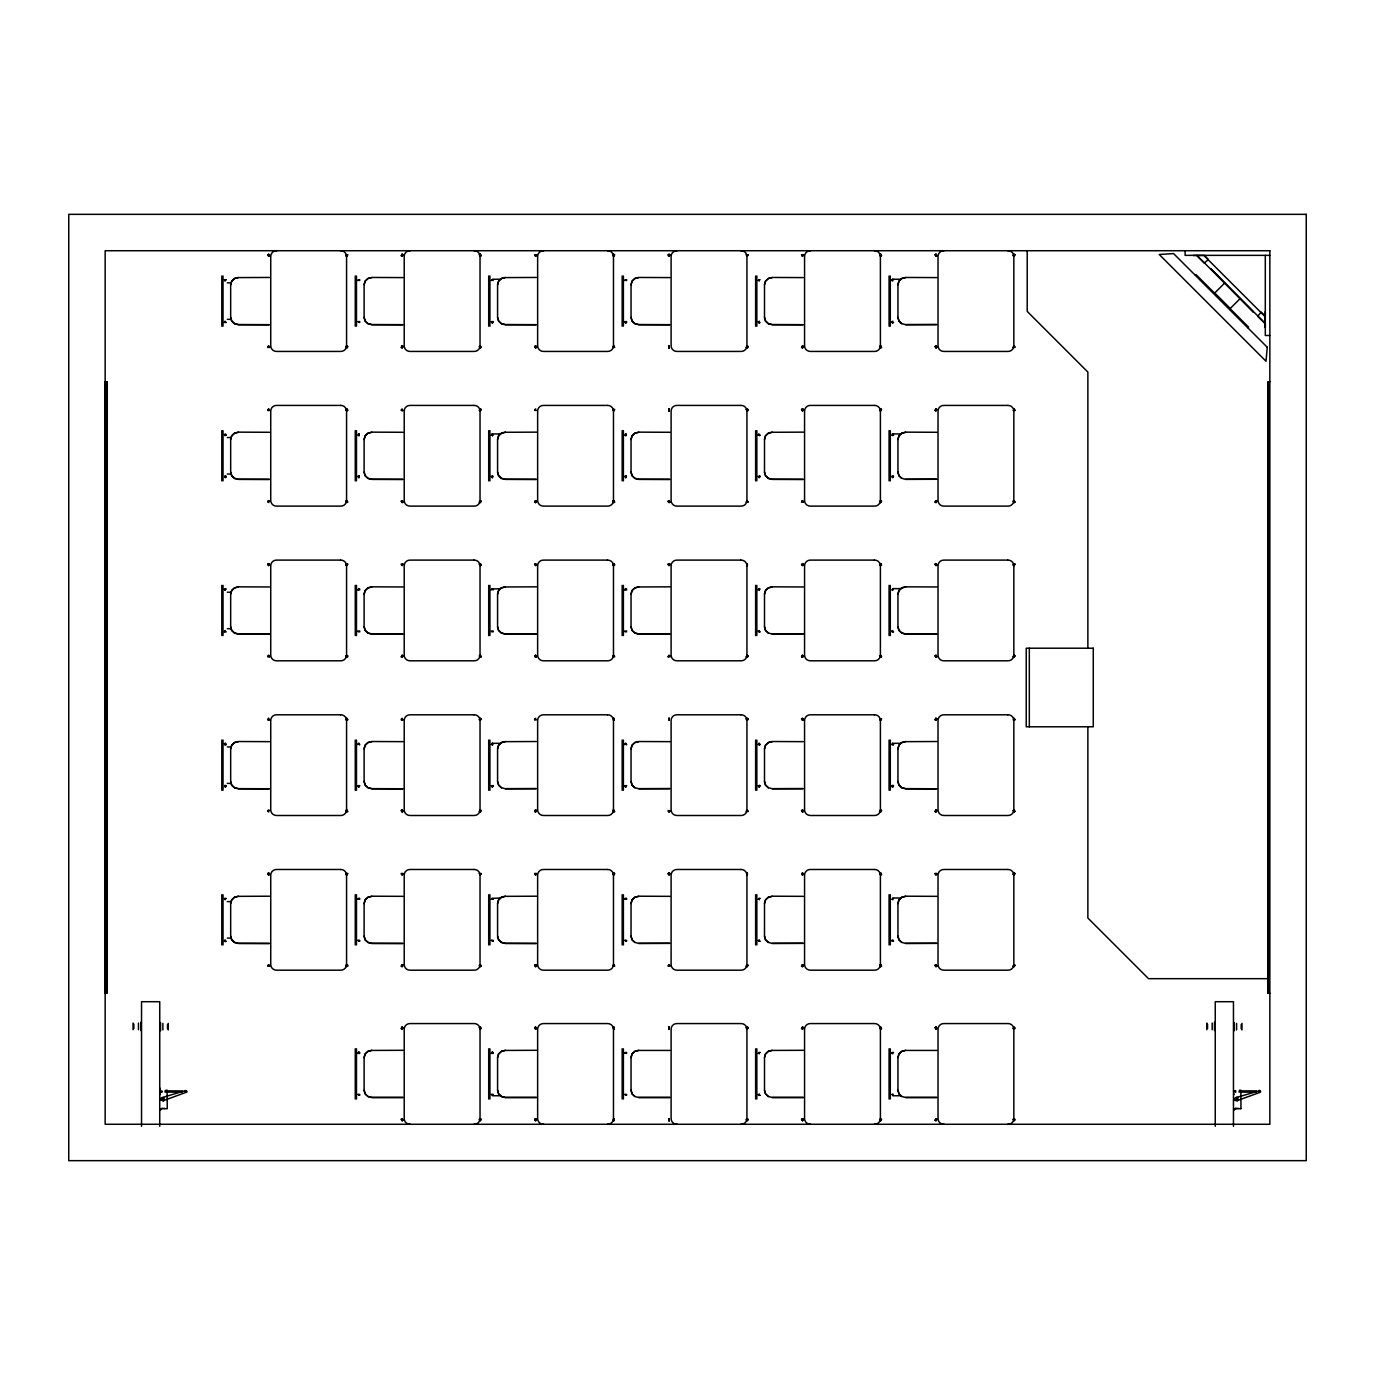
<?xml version="1.0" encoding="UTF-8"?>
<svg xmlns="http://www.w3.org/2000/svg" width="1375" height="1375" viewBox="0 0 1375 1375"><rect width="100%" height="100%" fill="white"/><g stroke="black" fill="none" stroke-linecap="round" stroke-linejoin="round"><path stroke-width="1.5" d="M106.528 992.148L106.528 382.852M106.855 992.148L106.855 382.852M107.267 381.769L107.267 993.231L105.153 993.231L105.153 381.769L107.267 381.769L107.164 992.148L106.202 992.148M1193.156 255.458L1196.748 255.458L1204.242 263.072L1208.402 259.531L1204.448 255.458M1265.292 323.881L1265.292 327.353L1265.292 323.881L1257.678 316.267L1261.219 312.108L1265.292 316.181L1265.292 311.558M1269.847 993.231L1267.733 993.231L1267.733 381.769L1269.847 381.769M1268.145 992.148L1268.145 382.852M1268.472 992.148L1268.472 382.852M1259.122 1090.427C1260.256 1090.392 1260.978 1094.156 1259.758 1090.513C1256.544 1093.933 1263.247 1090.375 1258.692 1091.08M186.588 1092.18C183.391 1089.584 188.478 1093.108 184.972 1091.08M1260.377 1092.025L1260.188 1090.787M161.064 1098.075C166.633 1095.136 163.281 1105.397 162.697 1097.989M162.834 1100.722C163.934 1098.281 158.641 1098.814 162.731 1100.55M186.794 1091.698L186.484 1090.77L186.175 1092.455M1236.4 1097.989C1236.606 1105.689 1240.68 1095.016 1235.162 1097.903M1260.428 1091.956L1260.463 1091.2M1234.458 1091.269C1236.039 1094.534 1236.503 1089.017 1234.613 1091.08M230.673 284.78L231.705 281.188L234.523 278.558L238.391 277.595L269.5 277.458M230.673 439.467L231.705 435.875L234.523 433.245L238.391 432.283M230.673 594.155L231.705 590.562L234.523 587.933L238.391 586.97M364.117 284.78L365.166 281.188L367.984 278.558L371.852 277.595M230.673 748.842L231.705 745.25L234.523 742.62L238.391 741.658M364.117 439.467L365.166 435.875L367.984 433.245L371.852 432.283M230.673 903.53L231.705 899.938L234.523 897.308L238.391 896.345L269.5 896.208M364.117 594.155L365.166 590.562L367.984 587.933L371.852 586.97M497.578 284.78L498.609 281.188L501.445 278.558L505.295 277.595L536.405 277.458M364.117 748.842L365.166 745.25L367.984 742.62L371.852 741.658M497.578 439.467L498.609 435.875L501.445 433.245L505.295 432.283L536.405 432.145M364.117 903.53L365.166 899.938L367.984 897.308L371.852 896.345M364.117 1057.616L365.166 1054.023L367.984 1051.394L371.852 1050.431L402.944 1050.294M497.578 594.155L498.609 590.562L501.445 587.933L505.295 586.97L536.405 586.833M497.578 748.842L498.609 745.25L501.445 742.62L505.295 741.658L536.405 741.52M631.039 284.78L632.07 281.188L634.889 278.558L638.756 277.595M631.039 439.467L632.07 435.875L634.889 433.245L638.756 432.283M497.578 903.53L498.609 899.938L501.445 897.308L505.295 896.345L536.405 896.208M497.578 1057.616L498.609 1054.023L501.445 1051.394L505.295 1050.431L536.405 1050.294M631.039 594.155L632.07 590.562L634.889 587.933L638.756 586.97L669.866 586.833M764.5 284.78L765.531 281.188L768.35 278.558L772.217 277.595M631.039 748.842L632.07 745.25L634.889 742.62L638.756 741.658M764.5 439.467L765.531 435.875L768.35 433.245L772.217 432.283L803.309 432.145M631.039 903.53L632.07 899.938L634.889 897.308L638.756 896.345M631.039 1057.616L632.07 1054.023L634.889 1051.394L638.756 1050.431L669.866 1050.431M764.5 594.155L765.531 590.562L768.35 587.933L772.217 586.97M897.944 284.78L898.975 281.188L901.811 278.558L905.661 277.595M764.5 748.842L765.531 745.25L768.35 742.62L772.217 741.658M897.944 439.467L898.975 435.875L901.811 433.245L905.661 432.283M764.5 903.53L765.531 899.938L768.35 897.308L772.217 896.345M764.5 1057.616L765.531 1054.023L768.35 1051.394L772.217 1050.431L803.309 1050.294M897.944 594.155L898.975 590.562L901.811 587.933L905.661 586.97M897.944 748.842L898.975 745.25L901.811 742.62L905.661 741.658L936.77 741.52M897.944 903.53L898.975 899.938L901.811 897.308L905.661 896.345M897.944 1057.616L898.975 1054.023L901.811 1051.394L905.661 1050.431L936.77 1050.431M1234.819 1098.969C1234.114 1102.406 1239.013 1099.141 1235.678 1098.264M185.213 1091.148L186.347 1092.008M1260.17 1091.87C1258.984 1088.673 1258.83 1094.397 1260.239 1091.114L1258.864 1091.114M162.078 1097.645L185.522 1090.53M1236.073 1108.542L1235.609 1108.68M1260.05 1092.352L1236.812 1100.756M1195.425 275.241L1196.044 274.622L1248.586 327.164L1247.967 327.783M1224.523 283.198L1214.675 293.047L1230.178 308.55L1240.027 298.702M185.127 1090.873L186.278 1090.65M186.57 1092.163L163.109 1100.756M161.459 1098.608L161.098 1099.948L162.456 1100.309M225.122 321.148L224.348 322.472L225.895 322.472M226.291 322.472L224.744 321.595M359.752 280.586L358.205 279.692M359.356 322.472L357.809 321.595M359.752 322.472L358.205 321.595L359.752 321.595M500.586 279.245L492.439 279.245L491.27 280.586M493.212 280.586L491.666 279.692M225.122 475.836L225.122 477.606L226.291 476.283M493.212 322.472L492.044 322.919L491.27 321.595M626.656 280.586L625.127 279.692M626.656 322.472L625.488 322.919L624.714 321.595M492.439 433.933L492.439 435.72L492.439 433.933L500.586 433.933M225.517 588.62L224.744 589.961M759.344 321.148L758.57 322.472M225.122 630.523L224.348 631.847L226.291 631.847M758.948 322.919L760.117 322.472M358.978 588.62L358.205 589.961L359.752 589.961M892.805 321.148L892.031 322.472M892.409 322.919L893.578 322.472M359.752 631.847L357.809 630.97M493.212 589.961L491.666 589.067L500.586 588.62M759.344 475.836L759.344 477.606L760.117 476.283M225.122 785.211L225.122 786.981L225.895 785.658M493.212 631.847L491.27 630.97M900.952 433.933L892.805 433.933L892.805 435.72M625.9 588.62L625.127 589.961L626.656 589.961M892.805 475.836L892.805 477.606L893.578 476.283M626.656 631.847L624.714 630.97M759.344 588.62L759.344 590.408M500.586 743.308L492.439 743.308L491.27 744.648M759.344 630.523L758.57 631.847L760.117 631.847M225.122 939.898L224.348 941.222L226.291 941.222M759.722 631.847L758.175 630.97M900.952 588.62L892.805 588.62L892.805 590.408M359.752 899.336L358.205 898.442L359.752 898.442M892.805 630.523L892.031 631.847L893.578 631.847M893.183 631.847L891.636 630.97M359.356 941.222L357.809 940.345M359.752 941.222L358.205 940.345L359.752 940.345M500.586 897.995L491.666 898.442L493.212 899.336M759.344 785.211L758.57 786.534M758.948 786.981L760.117 785.658M492.8 941.222L491.27 940.345M493.212 941.222L491.666 940.345L493.212 940.345M358.978 1052.081L358.205 1053.405L359.752 1053.405M626.656 899.336L625.127 898.442L626.656 898.442M892.805 785.211L892.031 786.534M892.409 786.981L893.578 785.658M359.356 1095.308L357.809 1094.414M626.261 941.222L624.714 940.345M359.752 1095.308L358.205 1094.414L359.752 1094.414M626.656 941.222L625.127 940.345L626.656 940.345M492.439 1052.081L491.666 1053.405L493.212 1053.405M759.344 939.898L758.57 941.222L760.117 941.222M492.8 1095.308L491.27 1094.414M759.722 941.222L758.175 940.345M493.212 1094.414L491.666 1094.414L493.212 1095.308M900.952 897.995L892.805 897.995L892.805 899.783M626.656 1053.405L625.127 1052.528L626.656 1052.528M892.805 939.898L892.031 941.222L893.578 941.222M626.261 1095.308L624.714 1094.414M893.183 941.222L891.636 940.345M626.656 1095.308L625.127 1094.414L626.656 1094.414M759.344 1093.967L758.57 1095.308L760.117 1095.308M759.722 1095.308L758.175 1094.414M892.805 1093.967L892.805 1095.755L900.952 1095.755M893.183 1095.308L891.636 1094.414M268.83 254.255L267.695 254.736L268.538 256.197L269.672 255.716L268.538 254.255M345.812 254.736L347.497 254.736L346.655 256.197M402.291 254.255L401.448 255.716M401.998 256.197L402.841 254.736M345.812 346.466L347.789 346.466L346.655 347.909M346.947 345.967L346.105 347.428M268.538 408.942L267.695 410.403L269.38 410.403M268.83 408.942L267.987 410.403L269.672 410.403M402.291 345.967L401.448 347.428M401.998 347.909L402.841 346.466M613.852 254.255L612.717 254.736L613.852 256.197L614.711 254.736L613.559 254.255M345.812 409.423L346.947 408.942M613.559 256.197L614.419 254.736M669.195 254.255L668.061 254.736L669.195 256.197M402.291 408.942L401.139 410.403L403.133 410.403M668.903 256.197L670.037 254.736L668.903 254.255M268.83 500.655L267.987 502.116M480.408 408.942L479.548 410.403M747.02 256.197L747.862 254.736L746.178 254.736L747.312 256.197L748.155 254.736L746.47 255.716M480.116 410.884L480.958 409.423M613.852 345.967L613.009 347.428L614.711 347.428L613.559 345.967L612.717 347.428L614.419 346.466M345.812 501.153L346.947 500.655L347.789 502.116L345.812 502.116M535.752 408.942L534.6 410.403L536.594 410.403M802.364 256.197L803.206 254.736L801.505 254.736L802.656 256.197L803.498 254.736L801.814 255.716M268.83 563.63L267.695 564.111L268.83 565.572M268.538 565.572L269.672 565.091L268.538 563.63M345.812 564.111L347.497 564.111L346.655 565.572M747.312 345.967L746.47 347.428M480.408 500.655L479.548 502.116M747.02 347.909L748.155 346.466L747.02 345.967L746.178 347.428L747.312 347.909M480.116 502.597L480.958 501.153M401.998 565.572L402.841 564.111L401.139 564.111L402.291 565.572L403.133 564.111L401.448 565.091M802.656 345.967L801.814 347.428M535.752 500.655L534.892 502.116M802.364 347.909L803.498 346.466L802.364 345.967L801.505 347.428L802.656 347.909M535.442 502.597L536.302 501.153M1014.234 254.255L1013.083 255.716L1014.234 256.197L1015.077 254.736L1013.925 254.255M747.312 408.942L746.178 409.423L747.02 410.884L748.155 410.403L747.02 408.942M1013.925 256.197L1014.784 254.736M345.812 655.841L347.789 655.841L347.789 656.803L345.812 656.803M346.947 655.342L346.105 656.803M613.559 502.597L614.711 502.116L613.852 500.655L612.717 501.153L613.852 502.597M346.655 657.284L347.497 655.841M802.656 408.942L801.505 409.423L802.364 410.884L803.498 409.423L802.364 408.942M268.538 718.317L267.695 719.778L269.38 719.778M268.83 718.317L267.987 719.778L269.672 719.778M402.291 655.342L401.448 656.803M668.903 502.597L670.037 502.116L669.195 500.655L668.061 501.153L669.195 502.597M401.998 657.284L402.841 655.841M880.773 408.942L879.931 410.403M613.852 563.63L612.717 564.111L613.852 565.572M880.481 410.884L881.323 409.423M345.812 718.798L346.947 718.317M613.559 565.572L614.711 565.091L613.559 563.63M1014.234 345.967L1013.375 347.428L1015.077 347.428L1013.925 345.967L1013.083 347.428L1014.784 346.466M936.117 408.942L935.258 410.403M669.195 563.63L668.061 564.111L669.195 565.572M935.808 410.884L936.667 409.423M402.291 718.317L401.139 719.778L403.133 719.778M668.903 565.572L670.037 564.111L668.903 563.63M268.83 810.03L267.987 811.491M480.408 718.317L479.256 719.778L480.408 720.259L481.25 718.798L480.116 718.317M480.116 720.259L480.958 718.798M880.773 500.655L879.931 502.116M613.852 655.342L613.009 656.803L614.711 656.803L613.559 655.342L612.717 656.803L614.419 655.841M880.481 502.597L881.323 501.153M345.812 810.528L346.947 810.03L347.789 811.491L345.812 811.491M535.752 718.317L534.6 719.778L536.594 719.778M802.364 565.572L803.206 564.111L801.505 564.111L802.656 565.572L803.498 564.111L801.814 565.091M268.83 873.005L267.695 873.486L268.83 874.947M268.538 874.947L269.672 874.466L268.538 873.005M936.117 500.655L935.258 502.116M669.195 655.342L668.353 656.803L670.037 656.803L668.903 655.342L668.061 656.803L669.745 655.841M935.808 502.597L936.667 501.153M345.812 873.486L347.497 873.486L346.655 874.947M747.312 655.342L746.47 656.803M480.408 810.03L479.548 811.491M747.02 657.284L748.155 655.841L747.02 655.342L746.178 656.803L747.312 657.284M480.116 811.972L480.958 810.528M401.998 874.947L402.841 873.486L401.139 873.486L402.291 874.947L403.133 873.486L401.448 874.466M802.656 655.342L801.814 656.803M535.752 810.03L534.892 811.491M802.364 657.284L803.206 655.841M535.442 811.972L536.302 810.528M1014.234 563.63L1013.083 565.091L1014.234 565.572L1015.077 564.111L1013.925 563.63M747.312 718.317L746.178 718.798L747.312 720.259M1013.925 565.572L1014.784 564.111M747.02 720.259L748.155 718.798L747.02 718.317M345.812 965.216L347.789 965.216L347.789 966.178L345.812 966.178M346.947 964.717L346.105 966.178M613.559 811.972L614.711 811.491L613.852 810.03L612.717 810.528L613.852 811.972M346.655 966.659L347.497 965.216M802.656 718.317L801.505 718.798L802.364 720.259L803.498 719.778L802.364 718.317M402.291 964.717L401.448 966.178M668.903 811.972L670.037 810.528L668.353 811.491M401.998 966.659L402.841 965.216M613.852 873.005L612.717 873.486L613.852 874.947M880.481 720.259L881.323 718.798L879.622 718.798L880.773 720.259L881.616 718.798L879.931 719.778M613.559 874.947L614.711 873.486L613.559 873.005M1014.234 655.342L1013.375 656.803M1013.925 657.284L1014.784 655.841M936.117 718.317L935.258 719.778M669.195 873.005L668.061 873.486L669.195 874.947M935.808 720.259L936.667 718.798M402.291 1027.091L401.448 1028.534M668.903 874.947L670.037 873.486L668.903 873.005M401.998 1029.033L402.841 1027.572M880.773 810.03L879.931 811.491M613.852 964.717L613.009 966.178L614.711 966.178L613.559 964.717L612.717 966.178L614.419 965.216M880.481 811.972L881.323 810.528M535.442 1029.033L536.594 1028.534L535.752 1027.091L534.6 1027.572L535.752 1029.033M936.117 810.03L935.258 811.491M669.195 964.717L668.061 966.178L669.745 965.216M935.808 811.972L936.667 810.528M402.291 1118.803L401.139 1119.284L401.998 1120.745L403.133 1120.264L401.998 1118.803M880.773 873.005L879.622 873.486L880.481 874.947L881.616 874.466L880.481 873.005M747.312 964.717L746.47 966.178M480.408 1118.803L479.256 1119.284L480.408 1120.745L481.25 1119.284L480.116 1118.803M747.02 966.659L747.862 965.216M480.116 1120.745L480.958 1119.284M802.656 964.717L801.814 966.178M535.752 1118.803L534.6 1119.284L535.752 1120.745L536.594 1119.284L535.442 1118.803M802.364 966.659L803.206 965.216M535.442 1120.745L536.302 1119.284M1014.234 873.005L1013.083 874.466L1014.234 874.947L1015.077 873.486L1013.925 873.005M747.312 1027.091L746.178 1027.572L747.312 1029.033M1013.925 874.947L1014.784 873.486M747.02 1029.033L748.155 1027.572L747.02 1027.091M802.656 1027.091L801.814 1028.534M802.364 1029.033L803.498 1027.572L802.364 1027.091L801.505 1028.534L802.656 1029.033M1014.234 964.717L1013.375 966.178M747.312 1118.803L746.178 1119.284L747.312 1120.745M1013.925 966.659L1014.784 965.216M747.02 1120.745L748.155 1119.284L747.02 1118.803M802.656 1118.803L801.505 1119.284L802.364 1120.745L803.498 1119.284L802.364 1118.803M1014.234 1027.091L1013.375 1028.534L1015.077 1028.534L1013.925 1027.091L1013.083 1028.534L1014.784 1027.572M880.481 1120.745L881.323 1119.284L879.622 1119.284L880.773 1120.745L881.616 1119.284L879.931 1120.264M936.117 1118.803L935.258 1120.264M935.808 1120.745L936.667 1119.284M1259.019 1090.702L1259.981 1090.65L1235.781 1097.645M238.391 277.458L234.523 278.42L231.705 281.067L230.673 284.659L230.673 317.505L231.705 321.114L234.523 323.744L238.391 324.706L269.5 324.706L238.391 324.569L234.523 323.606L231.705 320.977L230.673 317.384M505.295 277.458L501.445 278.42L498.609 281.067L497.578 284.659L497.578 317.505L498.609 321.114L501.445 323.744L505.295 324.706L536.405 324.706L505.295 324.569L501.445 323.606L498.609 320.977L497.578 317.384M505.295 432.145L501.445 433.108L498.609 435.755L497.578 439.347L497.578 472.192L498.609 475.802L501.445 478.431L505.295 479.394L536.405 479.394L505.295 479.256L501.445 478.294L498.609 475.664L497.578 472.072M772.217 432.145L768.35 433.108L765.531 435.755L764.5 439.347L764.5 472.192L765.531 475.802L768.35 478.431L772.217 479.394L803.309 479.394L772.217 479.256L768.35 478.294L765.531 475.664L764.5 472.072M505.295 586.833L501.445 587.795L498.609 590.442L497.578 594.034L497.578 626.88L498.609 630.489L501.445 633.119L505.295 634.081L536.405 634.081L505.295 633.944L501.445 632.981L498.609 630.352L497.578 626.759M638.756 586.833L634.889 587.795L632.07 590.442L631.039 594.034L631.039 626.88L632.07 630.489L634.889 633.119L638.756 634.081L669.866 634.081L638.756 633.944L634.889 632.981L632.07 630.352L631.039 626.759M505.295 741.52L501.445 742.483L498.609 745.13L497.578 748.722L497.578 781.567L498.609 785.177L501.445 787.806M238.391 896.208L234.523 897.17L231.705 899.817L230.673 903.409L230.673 936.255L231.705 939.864L234.523 942.494L238.391 943.456L269.5 943.456L238.391 943.319L234.523 942.356L231.705 939.727L230.673 936.134M905.661 741.52L901.811 742.483L898.975 745.13L897.944 748.722L897.944 781.567L898.975 785.177L901.811 787.806L905.661 788.769L936.77 788.769L905.661 788.631L901.811 787.669L898.975 785.039L897.944 781.447M505.295 896.208L501.445 897.17L498.609 899.817L497.578 903.409L497.578 936.255L498.609 939.864L501.445 942.494L505.295 943.456L536.405 943.456L505.295 943.319L501.445 942.356L498.609 939.727L497.578 936.134M371.852 1050.294L367.984 1051.256L365.166 1053.886L364.117 1057.495L364.117 1090.341L365.166 1093.933L367.984 1096.58L371.852 1097.542L402.944 1097.542M505.295 1050.294L501.445 1051.256L498.609 1053.886L497.578 1057.495L497.578 1090.341L498.609 1093.933L501.445 1096.58L505.295 1097.542L536.405 1097.542M638.756 1050.294L634.889 1051.256L632.07 1053.886L631.039 1057.495L631.039 1090.341L632.07 1093.933L634.889 1096.58M772.217 1050.294L768.35 1051.256L765.531 1053.886L764.5 1057.495L764.5 1090.341L765.531 1093.933L768.35 1096.58M905.661 1050.294L901.811 1051.256L898.975 1053.886L897.944 1057.495L897.944 1090.341L898.975 1093.933L901.811 1096.58M1235.678 1100.43C1238.858 1099.072 1233.048 1097.095 1234.819 1100.292M1256.389 1090.873L1239.047 1090.925M164.966 1092.111L182.136 1092.094M161.631 1108.473L162.611 1108.319M1269.916 255.355L1185.112 255.355L1185.112 250.731M402.944 277.595L371.852 277.458L367.984 278.42L365.166 281.067L364.117 284.659L364.117 317.505L365.166 321.114L367.984 323.744L371.852 324.706L402.944 324.706L371.852 324.569L367.984 323.606L365.166 320.977L364.117 317.384M669.866 277.595L638.756 277.458L634.889 278.42L632.07 281.067L631.039 284.659L631.039 317.505L632.07 321.114L634.889 323.744L638.756 324.706L669.866 324.706L638.756 324.569L634.889 323.606L632.07 320.977L631.039 317.384M803.309 277.595L772.217 277.458L768.35 278.42L765.531 281.067L764.5 284.659L764.5 317.505L765.531 321.114L768.35 323.744L772.217 324.706L803.309 324.706L772.217 324.569L768.35 323.606L765.531 320.977L764.5 317.384M936.77 277.595L905.661 277.458L901.811 278.42L898.975 281.067L897.944 284.659L897.944 317.505L898.975 321.114L901.811 323.744M900.952 279.245L892.805 279.245L891.636 280.586M227.322 282.855L230.467 282.855M227.322 319.327L230.467 319.327M905.661 324.569L936.77 324.569L905.661 324.706L901.811 323.606L898.975 320.977L897.944 317.384M1269.916 335.483L1265.292 335.483L1265.292 255.355M106.202 382.852L107.267 382.852M1267.836 382.852L1268.798 382.852M269.5 432.283L238.391 432.145L234.523 433.108L231.705 435.755L230.673 439.347L230.673 472.192L231.705 475.802L234.523 478.431L238.391 479.394L269.5 479.394L238.391 479.256L234.523 478.294L231.705 475.664L230.673 472.072M402.944 432.283L371.852 432.145L367.984 433.108L365.166 435.755L364.117 439.347L364.117 472.192L365.166 475.802L367.984 478.431L371.852 479.394L402.944 479.394L371.852 479.256L367.984 478.294L365.166 475.664L364.117 472.072M669.866 432.283L638.756 432.145L634.889 433.108L632.07 435.755L631.039 439.347L631.039 472.192L632.07 475.802L634.889 478.431L638.756 479.394L669.866 479.394L638.756 479.256L634.889 478.294L632.07 475.664L631.039 472.072M936.77 432.283L905.661 432.145L901.811 433.108L898.975 435.755L897.944 439.347L897.944 472.192L898.975 475.802L901.811 478.431M227.322 437.542L230.467 437.542M227.322 474.014L230.467 474.014M905.661 479.256L936.77 479.256L905.661 479.394L901.811 478.294L898.975 475.664L897.944 472.072M269.5 586.97L238.391 586.833L234.523 587.795L231.705 590.442L230.673 594.034L230.673 626.88L231.705 630.489L234.523 633.119L238.391 634.081L269.5 634.081L238.391 633.944L234.523 632.981L231.705 630.352L230.673 626.759M402.944 586.97L371.852 586.833L367.984 587.795L365.166 590.442L364.117 594.034L364.117 626.88L365.166 630.489L367.984 633.119L371.852 634.081L402.944 634.081L371.852 633.944L367.984 632.981L365.166 630.352L364.117 626.759M803.309 586.97L772.217 586.833L768.35 587.795L765.531 590.442L764.5 594.034L764.5 626.88L765.531 630.489L768.35 633.119M936.77 586.97L905.661 586.833L901.811 587.795L898.975 590.442L897.944 594.034L897.944 626.88L898.975 630.489L901.811 633.119L905.661 634.081L936.77 634.081L905.661 633.944L901.811 632.981L898.975 630.352L897.944 626.759M227.322 592.23L230.467 592.23M227.322 628.702L230.467 628.702M772.217 633.944L803.309 633.944L772.217 634.081L768.35 632.981L765.531 630.352L764.5 626.759M269.5 741.658L238.391 741.52L234.523 742.483L231.705 745.13L230.673 748.722L230.673 781.567L231.705 785.177L234.523 787.806L238.391 788.769L269.5 788.769L238.391 788.631L234.523 787.669L231.705 785.039L230.673 781.447M402.944 741.658L371.852 741.52L367.984 742.483L365.166 745.13L364.117 748.722L364.117 781.567L365.166 785.177L367.984 787.806L371.852 788.769L402.944 788.769L371.852 788.631L367.984 787.669L365.166 785.039L364.117 781.447M669.866 741.658L638.756 741.52L634.889 742.483L632.07 745.13L631.039 748.722L631.039 781.567L632.07 785.177L634.889 787.806M803.309 741.658L772.217 741.52L768.35 742.483L765.531 745.13L764.5 748.722L764.5 781.567L765.531 785.177L768.35 787.806M900.952 743.308L892.805 743.308L892.805 745.095M227.322 746.917L230.467 746.917M227.322 783.389L230.467 783.389M505.295 788.631L536.405 788.631L505.295 788.769L501.445 787.669L498.609 785.039L497.578 781.447M638.756 788.631L669.866 788.631L638.756 788.769L634.889 787.669L632.07 785.039L631.039 781.447M772.217 788.631L803.309 788.631L772.217 788.769L768.35 787.669L765.531 785.039L764.5 781.447M402.944 896.345L371.852 896.208L367.984 897.17L365.166 899.817L364.117 903.409L364.117 936.255L365.166 939.864L367.984 942.494L371.852 943.456L402.944 943.456L371.852 943.319L367.984 942.356L365.166 939.727L364.117 936.134M669.866 896.345L638.756 896.208L634.889 897.17L632.07 899.817L631.039 903.409L631.039 936.255L632.07 939.864L634.889 942.494M803.309 896.345L772.217 896.208L768.35 897.17L765.531 899.817L764.5 903.409L764.5 936.255L765.531 939.864L768.35 942.494M936.77 896.345L905.661 896.208L901.811 897.17L898.975 899.817L897.944 903.409L897.944 936.255L898.975 939.864L901.811 942.494M227.322 901.605L230.467 901.605M227.322 938.077L230.467 938.077M638.756 943.319L669.866 943.319L638.756 943.456L634.889 942.356L632.07 939.727L631.039 936.134M772.217 943.319L803.309 943.319L772.217 943.456L768.35 942.356L765.531 939.727L764.5 936.134M905.661 943.319L936.77 943.319L905.661 943.456L901.811 942.356L898.975 939.727L897.944 936.134M1267.733 978.673L1148.537 978.673L1087.866 918.019L1087.866 727.461M1268.798 992.148L1267.733 993.231M165.928 1090.203L167.131 1090.203L167.252 1108.697L161.494 1108.697M1239.631 1090.203L1240.852 1090.203L1240.972 1108.697M182.136 1090.925L164.966 1090.891M1239.047 1092.094L1256.389 1092.128M492.439 1095.755L500.586 1095.755M402.944 1097.405L371.852 1097.405L367.984 1096.442L365.166 1093.812L364.117 1090.22M536.405 1097.405L505.295 1097.405L501.445 1096.442L498.609 1093.812L497.578 1090.22M638.756 1097.405L669.866 1097.405M772.217 1097.405L803.309 1097.405M905.661 1097.405L936.77 1097.405M669.866 1097.542L638.756 1097.542L634.889 1096.442L632.07 1093.812L631.039 1090.22M803.309 1097.542L772.217 1097.542L768.35 1096.442L765.531 1093.812L764.5 1090.22M936.77 1097.542L905.661 1097.542L901.811 1096.442L898.975 1093.812L897.944 1090.22M160.411 1099.45L161.958 1099.45M1234.131 1099.45L1235.678 1099.45M1235.214 1108.319L1236.331 1108.319M1235.214 1108.697L1240.783 1108.697M161.167 1092.283C164.725 1091.612 159.517 1089.739 161.03 1092.094M935.808 254.255L936.667 255.716M936.117 256.197L935.258 254.736M880.481 254.255L881.323 255.716M880.773 256.197L879.931 254.736M935.808 345.967L936.667 347.428M936.117 347.909L935.258 346.466M1014.234 408.942L1015.077 410.403L1013.083 410.403M1013.925 408.942L1014.784 410.403M880.481 345.967L881.323 347.428M880.773 347.909L879.931 346.466M1013.925 500.655L1014.784 502.116M1014.234 502.597L1013.375 501.153M535.752 256.197L534.892 254.736L536.594 254.736L535.442 256.197L534.6 254.736L536.302 255.716M802.656 410.884L801.814 409.423M480.116 254.255L480.958 255.716M480.408 256.197L479.548 254.736M747.312 410.884L746.47 409.423M935.808 563.63L936.667 565.091M936.117 565.572L935.258 564.111M535.442 345.967L536.302 347.428M535.752 347.909L534.892 346.466M802.364 500.655L803.206 502.116L801.505 502.116L802.656 500.655L803.498 502.116L801.814 501.153M345.812 255.716L346.947 256.197L347.789 254.736L346.105 255.716M613.852 410.884L613.009 409.423L614.711 409.423L613.559 410.884L612.717 409.423L614.419 410.403M880.481 563.63L881.323 565.091M880.773 565.572L879.931 564.111M480.116 345.967L480.958 347.428M480.408 347.909L479.548 346.466M747.02 500.655L747.862 502.116L746.178 502.116L747.312 500.655L748.155 502.116L746.47 501.153M268.83 256.197L267.987 254.736M668.903 500.655L669.745 502.116M935.808 655.342L936.667 656.803M936.117 657.284L935.258 655.841M1014.234 718.317L1015.077 719.778L1013.083 719.778M1013.925 718.317L1014.784 719.778M345.812 347.428L346.947 347.909M613.559 500.655L614.419 502.116M880.481 655.342L881.323 656.803M880.773 657.284L879.931 655.841M402.291 410.884L401.448 409.423M268.538 345.967L269.38 347.428L267.695 347.428L268.83 345.967L269.672 347.428L267.987 346.466M346.655 408.942L347.789 410.403L345.812 410.403M346.947 410.884L346.105 409.423M1013.925 810.03L1014.784 811.491M1014.234 811.972L1013.375 810.528M535.752 565.572L534.892 564.111L536.594 564.111L535.442 565.572L534.6 564.111L536.302 565.091M802.656 720.259L801.814 718.798M401.998 500.655L402.841 502.116M402.291 502.597L401.448 501.153M480.116 563.63L480.958 565.091M480.408 565.572L479.548 564.111M346.655 500.655L347.497 502.116M346.947 502.597L346.105 501.153M936.117 874.947L935.258 873.486L936.959 873.486L935.808 874.947L934.966 873.486L936.667 874.466M269.672 501.153L267.695 501.153L268.83 502.597M535.442 655.342L536.302 656.803M535.752 657.284L534.892 655.841M802.364 810.03L803.206 811.491M802.656 811.972L801.814 810.528M345.812 565.091L346.947 565.572L347.789 564.111L346.105 565.091M880.773 874.947L879.931 873.486M480.116 655.342L480.958 656.803M480.408 657.284L479.548 655.841M747.02 810.03L747.862 811.491L746.178 811.491L747.312 810.03L748.155 811.491L746.47 810.528M669.195 811.972L668.061 810.528L669.745 811.491M935.808 964.717L936.667 966.178M936.117 966.659L935.258 965.216M613.559 810.03L614.419 811.491M880.481 964.717L881.323 966.178M880.773 966.659L879.931 965.216M402.291 720.259L401.448 718.798M935.808 1027.091L936.667 1028.534M936.117 1029.033L935.258 1027.572M268.538 655.342L269.38 656.803L267.695 656.803L268.83 655.342L269.672 656.803L267.987 655.841M346.655 718.317L347.789 719.778L345.812 719.778M346.947 720.259L346.105 718.798M880.481 1027.091L881.323 1028.534M880.773 1029.033L879.931 1027.572M1014.234 1120.745L1013.375 1119.284L1015.077 1119.284L1013.925 1120.745L1013.083 1119.284L1014.784 1120.264M535.752 874.947L534.892 873.486L536.594 873.486L535.442 874.947L534.6 873.486L536.302 874.466M401.998 810.03L402.841 811.491M402.291 811.972L401.448 810.528M668.903 964.717L670.037 966.178L668.353 965.216M480.408 874.947L479.548 873.486L481.25 873.486L480.116 874.947L479.256 873.486L480.958 874.466M346.655 810.03L347.497 811.491M346.947 811.972L346.105 810.528M269.672 810.528L267.695 810.528L268.83 811.972M535.442 964.717L536.302 966.178M535.752 966.659L534.892 965.216M802.656 1120.745L801.814 1119.284M345.812 874.466L346.947 874.947L347.789 873.486L346.105 874.466M480.116 964.717L480.958 966.178M480.408 966.659L479.548 965.216M535.442 1027.091L536.302 1028.534M480.116 1027.091L480.958 1028.534M480.408 1029.033L479.548 1027.572M268.538 964.717L269.38 966.178L267.695 966.178L268.83 964.717L269.672 966.178L267.987 965.216M402.291 1120.745L401.448 1119.284M892.409 279.245L893.578 279.692M892.805 281.033L892.031 279.692M892.805 322.919L891.636 321.595M760.117 279.692L758.175 280.586M759.344 281.033L758.57 279.692M759.344 322.919L758.175 321.595M626.656 279.692L624.714 280.586M892.805 433.933L893.578 435.273M626.656 321.595L625.127 321.595L625.9 322.919M759.344 435.72L758.57 434.38L760.117 435.273M493.212 321.595L491.666 321.595L492.439 322.919M359.752 279.692L357.809 280.586M893.183 589.067L891.636 589.961M226.291 279.692L224.744 280.586M225.895 279.692L224.348 279.692L225.122 281.033M760.117 589.067L758.948 588.62L758.175 589.961M626.656 589.067L625.488 588.62L624.714 589.961M626.656 630.97L625.127 631.847M892.805 786.981L891.636 785.658M493.212 589.067L492.044 588.62L491.27 589.961M758.948 743.308L759.722 744.648M225.122 435.72L224.348 434.38L225.895 435.273M759.344 745.095L758.57 743.755M493.212 630.97L491.666 631.847M225.517 477.606L224.744 476.283M759.344 786.981L758.175 785.658M359.752 589.067L358.583 588.62L357.809 589.961M625.488 743.308L626.261 744.648M893.183 898.442L891.636 899.336M359.752 630.97L358.205 631.847M625.9 786.981L625.127 785.658L626.656 785.658L625.488 786.981L624.714 785.658M226.291 589.067L224.348 589.067L225.122 590.408M492.439 743.308L492.439 745.095L491.666 743.755M492.044 743.308L492.8 744.648M760.117 898.442L758.57 898.442L759.344 899.783M759.722 898.442L758.175 899.336M492.439 786.981L491.666 785.658L493.212 785.658L492.044 786.981L491.27 785.658M358.583 743.308L359.356 744.648M893.578 1052.528L892.031 1052.528L892.805 1053.852M626.261 898.442L624.714 899.336M893.183 1052.528L891.636 1053.405M358.978 786.981L358.205 785.658L359.752 785.658L358.583 786.981L357.809 785.658M225.122 743.308L225.895 744.648M760.117 1052.528L758.57 1052.528L759.344 1053.852M492.8 898.442L491.27 899.336M759.722 1052.528L758.175 1053.405M225.122 745.095L224.348 743.755L225.517 743.308L226.291 744.648M359.356 898.442L357.809 899.336M626.261 1052.528L624.714 1053.405M226.291 898.442L224.744 899.336M493.212 1052.528L492.044 1052.081L491.27 1053.405M225.895 898.442L224.348 898.442L225.122 899.783M225.517 941.669L224.744 940.345M359.752 1052.528L358.583 1052.081L357.809 1053.405M1268.798 385.911L1268.798 381.769L1268.798 993.231L1268.798 989.089M1241.986 1023.361L1241.986 1029.944M1241.212 1024.461L1241.212 1028.775M1238.394 1108.405L1237.466 1108.405M1236.589 1023.361L1236.589 1029.944M1234.286 1022.536L1234.286 1030.752M1234.423 1108.903L1234.423 1110.02M1233.908 1093.727L1233.908 1094.638M1233.461 1126.297L1233.461 1001.705L1215.259 1001.705L1215.259 1126.297M1214.486 1022.227L1214.486 1030.545M1212.183 1023.052L1212.183 1029.72M1207.559 1024.186L1207.559 1028.552M1206.786 1023.052L1206.786 1029.72M1087.866 648.244L1087.866 372.058L1027.211 311.403L1027.211 250.731M1029.325 648.209L1029.325 726.791M1013.375 254.736L1013.375 255.716M1013.375 564.111L1013.375 565.091M1013.375 873.486L1013.375 874.466M893.578 744.648L892.409 743.308L891.636 744.648M893.183 435.273L892.409 433.933L891.636 435.273M893.183 476.283L892.409 477.606L891.636 476.283M893.183 743.755L893.183 744.648M893.183 785.658L893.183 786.534M890.295 275.997L890.295 326.184M890.295 430.684L890.295 480.872M890.295 585.372L890.295 635.559M890.295 740.059L890.295 790.247M890.295 894.747L890.295 944.934M890.295 1048.816L890.295 1099.003M889.075 275.997L889.075 326.184M889.075 430.684L889.075 480.872M889.075 585.372L889.075 635.559M889.075 740.059L889.075 790.247M889.075 894.747L889.075 944.934M889.075 1048.816L889.075 1099.003M881.323 873.486L881.323 874.466M803.206 346.466L803.206 347.428M803.206 409.423L803.206 410.403M803.206 718.798L803.206 719.778M803.206 1027.572L803.206 1028.534M803.206 1119.284L803.206 1120.264M760.117 744.648L759.344 743.308L758.175 744.648M759.722 435.273L758.948 433.933L758.175 435.273M759.722 476.283L758.948 477.606L758.175 476.283M759.722 785.658L759.722 786.534M756.834 275.997L756.834 326.184M756.834 430.684L756.834 480.872M756.834 585.372L756.834 635.559M756.834 740.059L756.834 790.247M756.834 894.747L756.834 944.934M756.834 1048.816L756.834 1099.003M755.631 275.997L755.631 326.184M755.631 430.684L755.631 480.872M755.631 585.372L755.631 635.559M755.631 740.059L755.631 790.247M755.631 894.747L755.631 944.934M755.631 1048.816L755.631 1099.003M747.862 346.466L747.862 347.428M747.862 409.423L747.862 410.403M747.862 655.841L747.862 656.803M747.862 718.798L747.862 719.778M747.862 1027.572L747.862 1028.534M747.862 1119.284L747.862 1120.264M746.47 718.798L746.47 719.778M746.47 1027.572L746.47 1028.534M746.47 1119.284L746.47 1120.264M669.745 254.736L669.745 255.716M669.745 564.111L669.745 565.091M669.745 873.486L669.745 874.466M668.353 254.736L668.353 255.716M668.353 501.153L668.353 502.116M668.353 564.111L668.353 565.091M668.353 873.486L668.353 874.466M626.261 435.273L625.488 433.933L624.714 435.273M626.261 476.283L625.488 477.606L624.714 476.283M626.261 785.658L626.261 786.534M625.127 743.755L626.656 744.648L625.9 743.308L624.714 744.648M623.391 275.997L623.391 326.184M623.391 430.684L623.391 480.872M623.391 585.372L623.391 635.559M623.391 740.059L623.391 790.247M623.391 894.747L623.391 944.934M623.391 1048.816L623.391 1099.003M622.17 275.997L622.17 326.184M622.17 430.684L622.17 480.872M622.17 585.372L622.17 635.559M622.17 740.059L622.17 790.247M622.17 894.747L622.17 944.934M622.17 1048.816L622.17 1099.003M614.419 564.111L614.419 565.091M614.419 873.486L614.419 874.466M613.009 254.736L613.009 255.716M613.009 501.153L613.009 502.116M613.009 564.111L613.009 565.091M613.009 810.528L613.009 811.491M613.009 873.486L613.009 874.466M534.892 409.423L534.892 410.403M534.892 718.798L534.892 719.778M534.892 1027.572L534.892 1028.534M534.892 1119.284L534.892 1120.264M492.8 435.273L492.044 433.933L491.27 435.273M492.8 476.283L492.044 477.606L491.27 476.283M492.8 785.658L492.8 786.534M489.93 275.997L489.93 326.184M489.93 430.684L489.93 480.872M489.93 585.372L489.93 635.559M489.93 740.059L489.93 790.247M489.93 894.747L489.93 944.934M489.93 1048.816L489.93 1099.003M488.709 275.997L488.709 326.184M488.709 430.684L488.709 480.872M488.709 585.372L488.709 635.559M488.709 740.059L488.709 790.247M488.709 894.747L488.709 944.934M488.709 1048.816L488.709 1099.003M479.548 718.798L479.548 719.778M479.548 1119.284L479.548 1120.264M402.841 1119.284L402.841 1120.264M359.356 435.273L358.583 433.933L357.809 435.273M359.356 476.283L358.583 477.606L357.809 476.283M359.356 785.658L359.356 786.534M358.205 743.755L359.752 744.648L358.978 743.308L357.809 744.648M356.469 275.997L356.469 326.184M356.469 430.684L356.469 480.872M356.469 585.372L356.469 635.559M356.469 740.059L356.469 790.247M356.469 894.747L356.469 944.934M356.469 1048.816L356.469 1099.003M355.266 275.997L355.266 326.184M355.266 430.684L355.266 480.872M355.266 585.372L355.266 635.559M355.266 740.059L355.266 790.247M355.266 894.747L355.266 944.934M355.266 1048.816L355.266 1099.003M347.497 346.466L347.497 347.428M347.497 409.423L347.497 410.403M347.497 718.798L347.497 719.778M269.38 254.736L269.38 255.716M269.38 564.111L269.38 565.091M269.38 873.486L269.38 874.466M267.987 564.111L267.987 565.091M267.987 873.486L267.987 874.466M226.291 435.273L225.517 433.933L224.744 435.273M226.291 785.658L225.517 786.981L224.744 785.658M225.895 476.283L225.895 477.159M224.744 630.97L224.744 631.847M224.744 743.755L224.744 744.648M223.025 275.997L223.025 326.184M223.025 430.684L223.025 480.872M223.025 585.372L223.025 635.559M223.025 740.059L223.025 790.247M223.025 894.747L223.025 944.934M221.805 275.997L221.805 326.184M221.805 430.684L221.805 480.872M221.805 585.372L221.805 635.559M221.805 740.059L221.805 790.247M221.805 894.747L221.805 944.934M168.266 1023.361L168.266 1029.944M167.509 1024.461L167.509 1028.775M164.673 1108.405L163.745 1108.405M162.886 1023.361L162.886 1029.944M160.703 1108.903L160.703 1110.02M160.566 1022.536L160.566 1030.752M160.188 1088.364L160.188 1089.413M160.188 1093.606L160.188 1094.638M159.741 1126.297L159.741 1001.705L141.539 1001.705L141.539 1126.297M140.766 1022.227L140.766 1030.545M138.463 1023.052L138.463 1029.72M133.839 1024.186L133.839 1028.552M133.066 1023.052L133.066 1029.72M106.202 385.911L106.202 381.769L106.202 993.231L106.202 989.089M276.805 250.731A5.706 5.706 0 0 0 270.738 256.798L270.738 345.366A5.706 5.706 0 0 0 276.805 351.433L340.502 351.433A5.706 5.706 0 0 0 346.569 345.366L346.569 256.798A5.706 5.706 0 0 0 340.502 250.731M410.266 1124.269A5.706 5.706 0 0 1 404.198 1118.202L404.198 1029.634A5.706 5.706 0 0 1 410.266 1023.567L473.962 1023.567A5.706 5.706 0 0 1 480.03 1029.634L480.03 1118.202A5.706 5.706 0 0 1 473.962 1124.269M410.266 250.731A5.706 5.706 0 0 0 404.198 256.798L404.198 345.366A5.706 5.706 0 0 0 410.266 351.433L473.962 351.433A5.706 5.706 0 0 0 480.03 345.366L480.03 256.798A5.706 5.706 0 0 0 473.962 250.731M543.709 250.731A5.706 5.706 0 0 0 537.642 256.798L537.642 345.366A5.706 5.706 0 0 0 543.709 351.433L607.406 351.433A5.706 5.706 0 0 0 613.473 345.366L613.473 256.798A5.706 5.706 0 0 0 607.406 250.731M543.709 1124.269A5.706 5.706 0 0 1 537.642 1118.202L537.642 1029.634A5.706 5.706 0 0 1 543.709 1023.567L607.406 1023.567A5.706 5.706 0 0 1 613.473 1029.634L613.473 1118.202A5.706 5.706 0 0 1 607.406 1124.269M677.17 1124.269A5.706 5.706 0 0 1 671.103 1118.202L671.103 1029.634A5.706 5.706 0 0 1 677.17 1023.567L740.867 1023.567A5.706 5.706 0 0 1 746.934 1029.634L746.934 1118.202A5.706 5.706 0 0 1 740.867 1124.269M677.17 250.731A5.706 5.706 0 0 0 671.103 256.798L671.103 345.366A5.706 5.706 0 0 0 677.17 351.433L740.867 351.433A5.706 5.706 0 0 0 746.934 345.366L746.934 256.798A5.706 5.706 0 0 0 740.867 250.731M810.631 1124.269A5.706 5.706 0 0 1 804.564 1118.202L804.564 1029.634A5.706 5.706 0 0 1 810.631 1023.567L874.328 1023.567A5.706 5.706 0 0 1 880.395 1029.634L880.395 1118.202A5.706 5.706 0 0 1 874.328 1124.269M810.631 250.731A5.706 5.706 0 0 0 804.564 256.798L804.564 345.366A5.706 5.706 0 0 0 810.631 351.433L874.328 351.433A5.706 5.706 0 0 0 880.395 345.366L880.395 256.798A5.706 5.706 0 0 0 874.328 250.731M944.092 1124.269A5.706 5.706 0 0 1 938.025 1118.202L938.025 1029.634A5.706 5.706 0 0 1 944.092 1023.567L1007.772 1023.567A5.706 5.706 0 0 1 1013.839 1029.634L1013.839 1118.202A5.706 5.706 0 0 1 1007.772 1124.269M944.092 250.731A5.706 5.706 0 0 0 938.025 256.798L938.025 345.366A5.706 5.706 0 0 0 944.092 351.433L1007.772 351.433A5.706 5.706 0 0 0 1013.839 345.366L1013.839 256.798A5.706 5.706 0 0 0 1007.772 250.731M1267.269 347.256L1266.014 361.247L1159.228 254.478L1173.597 253.584L1267.269 347.256M1265.206 323.297L1196.938 255.475L1203.881 255.458L1265.172 316.714L1265.206 323.297M1210.756 268.847L1253.347 312.022L1210.756 268.847M358.978 433.933L358.978 435.72L358.978 433.933M358.978 475.836L358.978 477.606L358.978 475.836M492.439 475.836L492.439 477.606L492.439 475.836M625.9 433.933L625.9 435.72L625.9 433.933M625.9 475.836L625.9 477.606L625.9 475.836M401.998 254.255L401.139 255.716L402.291 256.197L403.133 254.736L401.998 254.255M480.408 254.255L479.256 254.736L480.116 256.197L481.25 255.716L480.408 254.255M401.998 345.967L401.139 347.428L402.291 347.909L403.133 346.466L401.998 345.967M480.408 345.967L479.256 346.466L480.116 347.909L481.25 347.428L480.408 345.967M535.752 345.967L534.6 346.466L535.442 347.909L536.594 347.428L535.752 345.967M480.116 408.942L479.256 410.403L480.408 410.884L481.25 409.423L480.116 408.942M668.903 345.967L668.903 347.909L668.903 345.967M669.195 345.967L669.195 347.909L669.195 345.967M402.291 500.655L401.139 501.153L401.998 502.597L403.133 502.116L402.291 500.655M880.773 254.255L879.622 254.736L880.481 256.197L881.616 255.716L880.773 254.255M480.116 500.655L479.256 502.116L480.408 502.597L481.25 501.153L480.116 500.655M936.117 254.255L934.966 254.736L935.808 256.197L936.959 255.716L936.117 254.255M668.903 408.942L668.903 410.884L668.903 408.942M669.195 408.942L669.195 410.884L669.195 408.942M535.442 500.655L534.6 502.116L535.752 502.597L536.594 501.153L535.442 500.655M480.408 563.63L479.256 564.111L480.116 565.572L481.25 565.091L480.408 563.63M880.773 345.967L879.622 346.466L880.481 347.909L881.616 347.428L880.773 345.967M936.117 345.967L934.966 346.466L935.808 347.909L936.959 347.428L936.117 345.967M401.998 655.342L401.139 656.803L402.291 657.284L403.133 655.841L401.998 655.342M880.481 408.942L879.622 410.403L880.773 410.884L881.616 409.423L880.481 408.942M480.408 655.342L479.256 655.841L480.116 657.284L481.25 656.803L480.408 655.342M935.808 408.942L934.966 410.403L936.117 410.884L936.959 409.423L935.808 408.942M535.752 655.342L534.6 655.841L535.442 657.284L536.594 656.803L535.752 655.342M747.02 563.63L747.02 565.572L747.02 563.63M747.312 563.63L747.312 565.572L747.312 563.63M880.481 500.655L879.622 502.116L880.773 502.597L881.616 501.153L880.481 500.655M935.808 500.655L934.966 502.116L936.117 502.597L936.959 501.153L935.808 500.655M402.291 810.03L401.139 810.528L401.998 811.972L403.133 811.491L402.291 810.03M880.773 563.63L879.622 564.111L880.481 565.572L881.616 565.091L880.773 563.63M613.559 718.317L613.559 720.259L613.559 718.317M613.852 718.317L613.852 720.259L613.852 718.317M1014.234 500.655L1013.083 501.153L1013.925 502.597L1015.077 502.116L1014.234 500.655M480.116 810.03L479.256 811.491L480.408 811.972L481.25 810.528L480.116 810.03M936.117 563.63L934.966 564.111L935.808 565.572L936.959 565.091L936.117 563.63M668.903 718.317L668.903 720.259L668.903 718.317M669.195 718.317L669.195 720.259L669.195 718.317M802.364 655.342L801.505 656.803L802.656 657.284L803.498 655.841L802.364 655.342M535.442 810.03L534.6 811.491L535.752 811.972L536.594 810.528L535.442 810.03M880.773 655.342L879.622 655.841L880.481 657.284L881.616 656.803L880.773 655.342M936.117 655.342L934.966 655.841L935.808 657.284L936.959 656.803L936.117 655.342M401.998 964.717L401.139 966.178L402.291 966.659L403.133 965.216L401.998 964.717M1013.925 655.342L1013.083 656.803L1014.234 657.284L1015.077 655.841L1013.925 655.342M480.408 964.717L479.256 965.216L480.116 966.659L481.25 966.178L480.408 964.717M935.808 718.317L934.966 719.778L936.117 720.259L936.959 718.798L935.808 718.317M401.998 1027.091L401.139 1028.534L402.291 1029.033L403.133 1027.572L401.998 1027.091M802.656 810.03L801.505 810.528L802.364 811.972L803.498 811.491L802.656 810.03M535.752 964.717L534.6 965.216L535.442 966.659L536.594 966.178L535.752 964.717M747.02 873.005L747.02 874.947L747.02 873.005M747.312 873.005L747.312 874.947L747.312 873.005M480.408 1027.091L479.256 1027.572L480.116 1029.033L481.25 1028.534L480.408 1027.091M880.481 810.03L879.622 811.491L880.773 811.972L881.616 810.528L880.481 810.03M802.364 873.005L802.364 874.947L802.364 873.005M802.656 873.005L802.656 874.947L802.656 873.005M935.808 810.03L934.966 811.491L936.117 811.972L936.959 810.528L935.808 810.03M613.559 1027.091L613.559 1029.033L613.559 1027.091M613.852 1027.091L613.852 1029.033L613.852 1027.091M1014.234 810.03L1013.083 810.528L1013.925 811.972L1015.077 811.491L1014.234 810.03M747.02 964.717L746.178 966.178L747.312 966.659L748.155 965.216L747.02 964.717M668.903 1027.091L668.903 1029.033L668.903 1027.091M669.195 1027.091L669.195 1029.033L669.195 1027.091M802.364 964.717L801.505 966.178L802.656 966.659L803.498 965.216L802.364 964.717M880.773 964.717L879.622 965.216L880.481 966.659L881.616 966.178L880.773 964.717M613.559 1118.803L613.559 1120.745L613.559 1118.803M613.852 1118.803L613.852 1120.745L613.852 1118.803M936.117 964.717L934.966 965.216L935.808 966.659L936.959 966.178L936.117 964.717M668.903 1118.803L668.903 1120.745L668.903 1118.803M669.195 1118.803L669.195 1120.745L669.195 1118.803M880.773 1027.091L879.622 1027.572L880.481 1029.033L881.616 1028.534L880.773 1027.091M1013.925 964.717L1013.083 966.178L1014.234 966.659L1015.077 965.216L1013.925 964.717M936.117 1027.091L934.966 1027.572L935.808 1029.033L936.959 1028.534L936.117 1027.091M935.808 1118.803L934.966 1120.264L936.117 1120.745L936.959 1119.284L935.808 1118.803M1306.25 214.345L68.75 214.345L68.75 1160.655L1306.25 1160.655L1306.25 214.345M1269.847 250.731L105.153 250.731L105.153 1124.269L1269.847 1124.269L1269.847 250.731M340.502 405.419L276.805 405.419A5.706 5.706 0 0 0 270.738 411.486L270.738 500.053A5.706 5.706 0 0 0 276.805 506.12L340.502 506.12A5.706 5.706 0 0 0 346.569 500.053L346.569 411.486A5.706 5.706 0 0 0 340.502 405.419M473.962 405.419L410.266 405.419A5.706 5.706 0 0 0 404.198 411.486L404.198 500.053A5.706 5.706 0 0 0 410.266 506.12L473.962 506.12A5.706 5.706 0 0 0 480.03 500.053L480.03 411.486A5.706 5.706 0 0 0 473.962 405.419M607.406 405.419L543.709 405.419A5.706 5.706 0 0 0 537.642 411.486L537.642 500.053A5.706 5.706 0 0 0 543.709 506.12L607.406 506.12A5.706 5.706 0 0 0 613.473 500.053L613.473 411.486A5.706 5.706 0 0 0 607.406 405.419M740.867 405.419L677.17 405.419A5.706 5.706 0 0 0 671.103 411.486L671.103 500.053A5.706 5.706 0 0 0 677.17 506.12L740.867 506.12A5.706 5.706 0 0 0 746.934 500.053L746.934 411.486A5.706 5.706 0 0 0 740.867 405.419M874.328 405.419L810.631 405.419A5.706 5.706 0 0 0 804.564 411.486L804.564 500.053A5.706 5.706 0 0 0 810.631 506.12L874.328 506.12A5.706 5.706 0 0 0 880.395 500.053L880.395 411.486A5.706 5.706 0 0 0 874.328 405.419M1007.772 405.419L944.092 405.419A5.706 5.706 0 0 0 938.025 411.486L938.025 500.053A5.706 5.706 0 0 0 944.092 506.12L1007.772 506.12A5.706 5.706 0 0 0 1013.839 500.053L1013.839 411.486A5.706 5.706 0 0 0 1007.772 405.419M340.502 560.106L276.805 560.106A5.706 5.706 0 0 0 270.738 566.173L270.738 654.741A5.706 5.706 0 0 0 276.805 660.808L340.502 660.808A5.706 5.706 0 0 0 346.569 654.741L346.569 566.173A5.706 5.706 0 0 0 340.502 560.106M473.962 560.106L410.266 560.106A5.706 5.706 0 0 0 404.198 566.173L404.198 654.741A5.706 5.706 0 0 0 410.266 660.808L473.962 660.808A5.706 5.706 0 0 0 480.03 654.741L480.03 566.173A5.706 5.706 0 0 0 473.962 560.106M607.406 560.106L543.709 560.106A5.706 5.706 0 0 0 537.642 566.173L537.642 654.741A5.706 5.706 0 0 0 543.709 660.808L607.406 660.808A5.706 5.706 0 0 0 613.473 654.741L613.473 566.173A5.706 5.706 0 0 0 607.406 560.106M740.867 560.106L677.17 560.106A5.706 5.706 0 0 0 671.103 566.173L671.103 654.741A5.706 5.706 0 0 0 677.17 660.808L740.867 660.808A5.706 5.706 0 0 0 746.934 654.741L746.934 566.173A5.706 5.706 0 0 0 740.867 560.106M874.328 560.106L810.631 560.106A5.706 5.706 0 0 0 804.564 566.173L804.564 654.741A5.706 5.706 0 0 0 810.631 660.808L874.328 660.808A5.706 5.706 0 0 0 880.395 654.741L880.395 566.173A5.706 5.706 0 0 0 874.328 560.106M1007.772 560.106L944.092 560.106A5.706 5.706 0 0 0 938.025 566.173L938.025 654.741A5.706 5.706 0 0 0 944.092 660.808L1007.772 660.808A5.706 5.706 0 0 0 1013.839 654.741L1013.839 566.173A5.706 5.706 0 0 0 1007.772 560.106M1093.263 648.209L1026.231 648.209L1026.231 726.791L1093.263 726.791L1093.263 648.209M340.502 714.794L276.805 714.794A5.706 5.706 0 0 0 270.738 720.861L270.738 809.428A5.706 5.706 0 0 0 276.805 815.495L340.502 815.495A5.706 5.706 0 0 0 346.569 809.428L346.569 720.861A5.706 5.706 0 0 0 340.502 714.794M473.962 714.794L410.266 714.794A5.706 5.706 0 0 0 404.198 720.861L404.198 809.428A5.706 5.706 0 0 0 410.266 815.495L473.962 815.495A5.706 5.706 0 0 0 480.03 809.428L480.03 720.861A5.706 5.706 0 0 0 473.962 714.794M607.406 714.794L543.709 714.794A5.706 5.706 0 0 0 537.642 720.861L537.642 809.428A5.706 5.706 0 0 0 543.709 815.495L607.406 815.495A5.706 5.706 0 0 0 613.473 809.428L613.473 720.861A5.706 5.706 0 0 0 607.406 714.794M740.867 714.794L677.17 714.794A5.706 5.706 0 0 0 671.103 720.861L671.103 809.428A5.706 5.706 0 0 0 677.17 815.495L740.867 815.495A5.706 5.706 0 0 0 746.934 809.428L746.934 720.861A5.706 5.706 0 0 0 740.867 714.794M874.328 714.794L810.631 714.794A5.706 5.706 0 0 0 804.564 720.861L804.564 809.428A5.706 5.706 0 0 0 810.631 815.495L874.328 815.495A5.706 5.706 0 0 0 880.395 809.428L880.395 720.861A5.706 5.706 0 0 0 874.328 714.794M1007.772 714.794L944.092 714.794A5.706 5.706 0 0 0 938.025 720.861L938.025 809.428A5.706 5.706 0 0 0 944.092 815.495L1007.772 815.495A5.706 5.706 0 0 0 1013.839 809.428L1013.839 720.861A5.706 5.706 0 0 0 1007.772 714.794M340.502 869.481L276.805 869.481A5.706 5.706 0 0 0 270.738 875.548L270.738 964.116A5.706 5.706 0 0 0 276.805 970.183L340.502 970.183A5.706 5.706 0 0 0 346.569 964.116L346.569 875.548A5.706 5.706 0 0 0 340.502 869.481M473.962 869.481L410.266 869.481A5.706 5.706 0 0 0 404.198 875.548L404.198 964.116A5.706 5.706 0 0 0 410.266 970.183L473.962 970.183A5.706 5.706 0 0 0 480.03 964.116L480.03 875.548A5.706 5.706 0 0 0 473.962 869.481M607.406 869.481L543.709 869.481A5.706 5.706 0 0 0 537.642 875.548L537.642 964.116A5.706 5.706 0 0 0 543.709 970.183L607.406 970.183A5.706 5.706 0 0 0 613.473 964.116L613.473 875.548A5.706 5.706 0 0 0 607.406 869.481M740.867 869.481L677.17 869.481A5.706 5.706 0 0 0 671.103 875.548L671.103 964.116A5.706 5.706 0 0 0 677.17 970.183L740.867 970.183A5.706 5.706 0 0 0 746.934 964.116L746.934 875.548A5.706 5.706 0 0 0 740.867 869.481M874.328 869.481L810.631 869.481A5.706 5.706 0 0 0 804.564 875.548L804.564 964.116A5.706 5.706 0 0 0 810.631 970.183L874.328 970.183A5.706 5.706 0 0 0 880.395 964.116L880.395 875.548A5.706 5.706 0 0 0 874.328 869.481M1007.772 869.481L944.092 869.481A5.706 5.706 0 0 0 938.025 875.548L938.025 964.116A5.706 5.706 0 0 0 944.092 970.183L1007.772 970.183A5.706 5.706 0 0 0 1013.839 964.116L1013.839 875.548A5.706 5.706 0 0 0 1007.772 869.481"/></g></svg>
